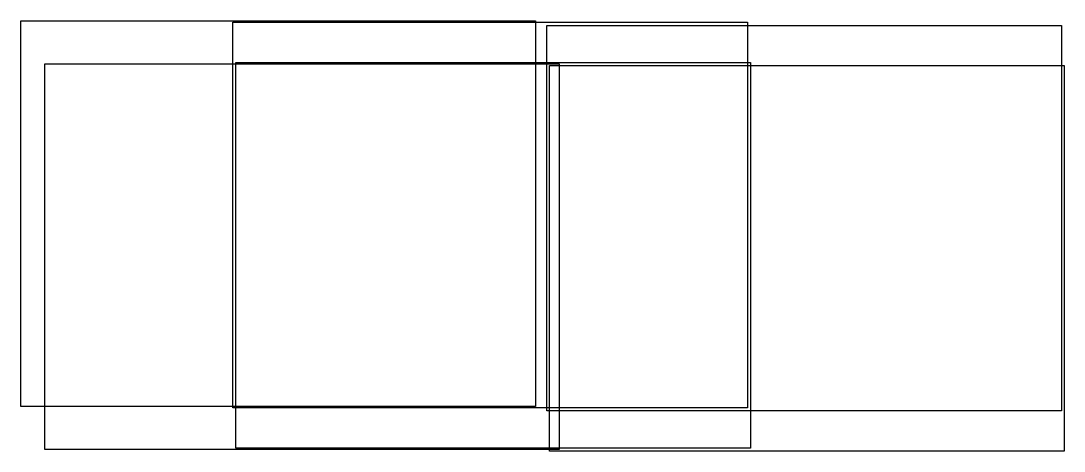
# Model space of a CAD drawing. Header units: inches. Extents: x 16.57 to 18.6, y 24.4 to 25.24.
import ezdxf

# ---------------------------------------------------------------- set-up
doc = ezdxf.new("R2010")
doc.units = ezdxf.units.IN
doc.header["$MEASUREMENT"] = 0
picture_1 = doc.add_image_def('image1.tif', size_in_pixel=(2040, 1528))
picture_2 = doc.add_image_def('image2.tif', size_in_pixel=(2040, 1528))
picture_3 = doc.add_image_def('image3.tif', size_in_pixel=(2040, 1528))
picture_4 = doc.add_image_def('image4.tif', size_in_pixel=(2040, 1528))
picture_5 = doc.add_image_def('image5.tif', size_in_pixel=(2040, 1528))
picture_6 = doc.add_image_def('image6.tif', size_in_pixel=(2040, 1528))

msp = doc.modelspace()

# ---------------------------------------------------------------- pictures from other files: only their frames are drawn
image = msp.add_image(picture_1, insert=(16.5702, 24.487), size_in_units=(1, 0.749), dxfattribs=dict(brightness=60, contrast=60))
image.dxf.flags = 7
image = msp.add_image(picture_3, insert=(16.9825, 24.4845), size_in_units=(1, 0.749), dxfattribs=dict(brightness=60, contrast=60))
image.dxf.flags = 15
image = msp.add_image(picture_5, insert=(17.5926, 24.4784), size_in_units=(1, 0.749))
image.dxf.flags = 7
image = msp.add_image(picture_2, insert=(16.6165, 24.4038), size_in_units=(1, 0.749), dxfattribs=dict(brightness=60, contrast=60))
image.dxf.flags = 7
image = msp.add_image(picture_4, insert=(16.9881, 24.4063), size_in_units=(1, 0.749), dxfattribs=dict(brightness=60, contrast=60))
image.dxf.flags = 15
image = msp.add_image(picture_6, insert=(17.598, 24.4005), size_in_units=(1, 0.749), dxfattribs=dict(brightness=55, contrast=55, fade=10))
image.dxf.flags = 15

doc.saveas('drawing.dxf')
